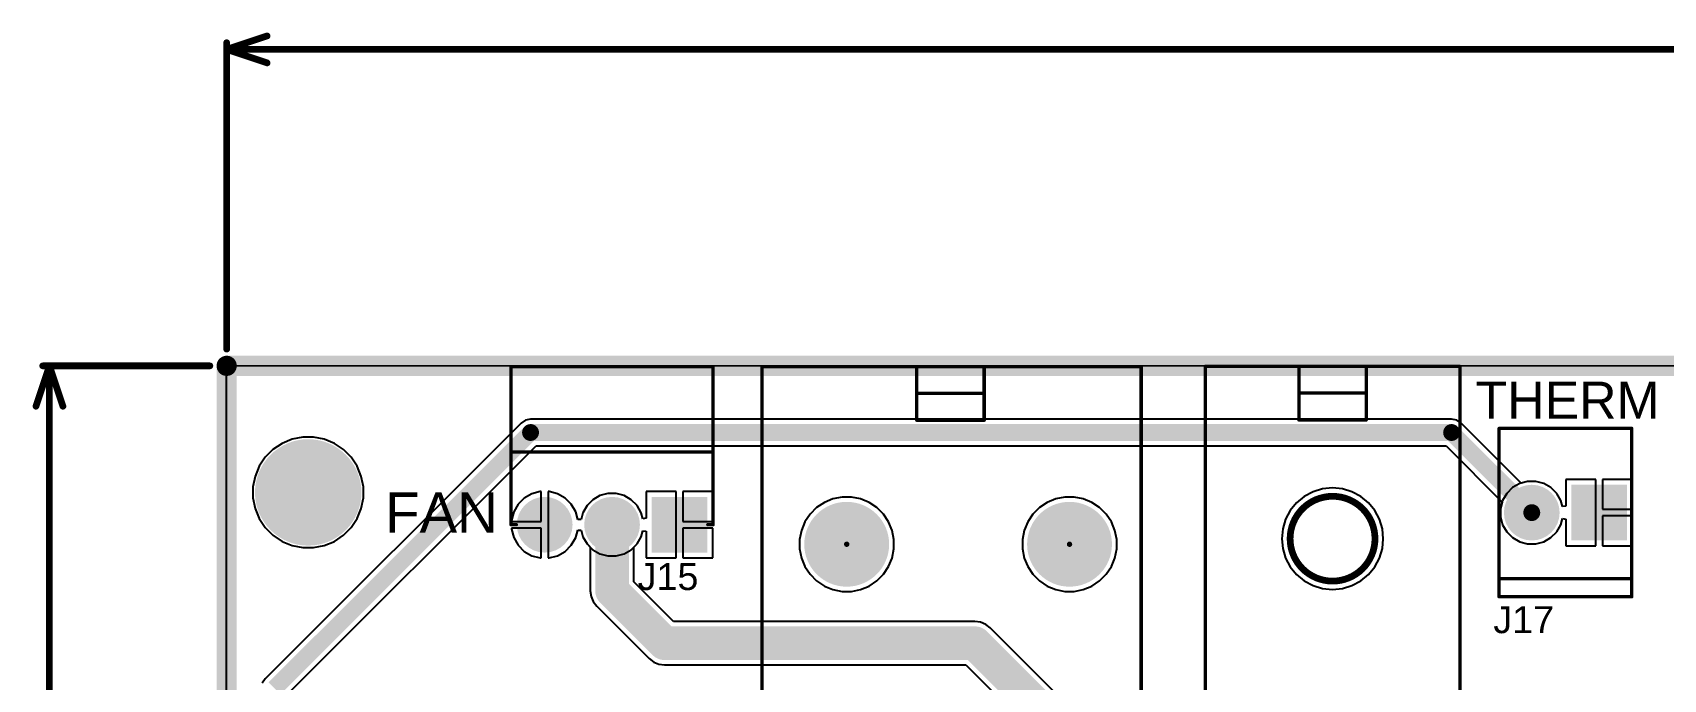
# Model space of a CAD drawing. Header units: millimetres. Extents: x -11 to 156, y -11 to 109.
# Drawn here: x -10.5 to 50.9, y 84.6 to 109 of the extents above; entities that cross this region are included whole.
import ezdxf

# ---------------------------------------------------------------- set-up
doc = ezdxf.new("R2010")
doc.units = ezdxf.units.MM
for name, color, linetype in [('BottomLayer', 5, 'Continuous'), ('BottomSolder', 6, 'Continuous'), ('Mechanical1', 6, 'Continuous'), ('Mechanical2', 216, 'Continuous'), ('MultiLayer', 9, 'Continuous'), ('PadHoleLayer', 156, 'Continuous'), ('TopLayer', 1, 'Continuous'), ('TopOverlay', 2, 'Continuous'), ('TopSolder', 216, 'Continuous')]:
    doc.layers.add(name, color=color, linetype=linetype)
doc.styles.add('Arial', font='', dxfattribs={"height": 0.2})
doc.styles.get('Arial').set_extended_font_data('Arial')

# ---------------------------------------------------------------- blocks, each defined once
blk = doc.blocks.new('0022112022_73')
at = {"layer": 'BottomLayer'}
blk.add_hatch(color=5, dxfattribs=at).paths.add_polyline_path([(-2.269998, 0.999998), (-0.270002, 0.999998), (-0.270002, -0.999998), (-2.269998, -0.999998)])
h = blk.add_hatch(color=5, dxfattribs=at)
edge = h.paths.add_edge_path()
edge.add_arc((1.27, 0), 0.999998, 0, 360)
at = {"layer": 'BottomSolder'}
blk.add_hatch(color=6, dxfattribs=at).paths.add_polyline_path([(-2.320798, 1.050798), (-0.219202, 1.050798), (-0.219202, -1.050798), (-2.320798, -1.050798)])
h = blk.add_hatch(color=6, dxfattribs=at)
edge = h.paths.add_edge_path()
edge.add_arc((1.27, 0), 1.050798, 0, 360)
at = {"layer": 'MultiLayer'}
blk.add_hatch(color=9, dxfattribs=at).paths.add_polyline_path([(-2.269998, 0.999998), (-0.270002, 0.999998), (-0.270002, -0.999998), (-2.269998, -0.999998)])
h = blk.add_hatch(color=9, dxfattribs=at)
edge = h.paths.add_edge_path()
edge.add_arc((1.27, 0), 0.999998, 0, 360)
at = {"layer": 'PadHoleLayer'}
h = blk.add_hatch(color=156, dxfattribs=at)
edge = h.paths.add_edge_path()
edge.add_arc((-1.27, 0), 0.599999, 0, 360)
h = blk.add_hatch(color=156, dxfattribs=at)
edge = h.paths.add_edge_path()
edge.add_arc((1.27, 0), 0.599999, 0, 360)
at = {"layer": 'TopLayer'}
blk.add_hatch(color=1, dxfattribs=at).paths.add_polyline_path([(-2.269998, 0.999998), (-0.270002, 0.999998), (-0.270002, -0.999998), (-2.269998, -0.999998)])
h = blk.add_hatch(color=1, dxfattribs=at)
edge = h.paths.add_edge_path()
edge.add_arc((1.27, 0), 0.999998, 0, 360)
at = {"layer": 'TopSolder'}
blk.add_hatch(color=216, dxfattribs=at).paths.add_polyline_path([(-2.320798, 1.050798), (-0.219202, 1.050798), (-0.219202, -1.050798), (-2.320798, -1.050798)])
h = blk.add_hatch(color=216, dxfattribs=at)
edge = h.paths.add_edge_path()
edge.add_arc((1.27, 0), 1.050798, 0, 360)
at = {"layer": 'TopOverlay', "const_width": 0.127}
for points in [[(-2.499995, 3.175), (-2.499995, -3.175)], [(2.499995, 3.175), (-2.499995, 3.175)], [(2.499995, 3.175), (2.499995, -3.175)], [(2.499995, 2.4892), (-2.499995, 2.4892)], [(2.499995, -3.175), (-2.499995, -3.175)]]:
    blk.add_lwpolyline(points, dxfattribs=at)
at = {"layer": 'TopOverlay', "const_width": 0.0635}
for points in [[(-2.531745, 3.175, 1), (-2.468245, 3.175, 1)], [(-2.531745, 3.175, 1), (-2.468245, 3.175, 1)], [(2.468245, 3.175, 1), (2.531745, 3.175, 1)], [(2.468245, 3.175, 1), (2.531745, 3.175, 1)], [(-2.531745, 2.4892, 1), (-2.468245, 2.4892, 1)], [(2.468245, 2.4892, 1), (2.531745, 2.4892, 1)], [(-2.531745, -3.175, 1), (-2.468245, -3.175, 1)], [(-2.531745, -3.175, 1), (-2.468245, -3.175, 1)], [(2.468245, -3.175, 1), (2.531745, -3.175, 1)], [(2.468245, -3.175, 1), (2.531745, -3.175, 1)]]:
    blk.add_lwpolyline(points, format="xyb", close=True, dxfattribs=at)
blk = doc.blocks.new('0022053031_75')
at = {"layer": 'BottomLayer'}
blk.add_hatch(color=5, dxfattribs=at).paths.add_polyline_path([(-3.54, -1), (-3.54, 1), (-1.54, 1), (-1.54, -1)])
h = blk.add_hatch(color=5, dxfattribs=at)
edge = h.paths.add_edge_path()
edge.add_arc((0, 0), 1, 0, 360)
h = blk.add_hatch(color=5, dxfattribs=at)
edge = h.paths.add_edge_path()
edge.add_arc((2.54, 0), 1, 0, 360)
at = {"layer": 'BottomSolder'}
blk.add_hatch(color=6, dxfattribs=at).paths.add_polyline_path([(-3.591, -1.051), (-3.591, 1.051), (-1.489, 1.051), (-1.489, -1.051)])
h = blk.add_hatch(color=6, dxfattribs=at)
edge = h.paths.add_edge_path()
edge.add_arc((0, 0), 1.051, 0, 360)
h = blk.add_hatch(color=6, dxfattribs=at)
edge = h.paths.add_edge_path()
edge.add_arc((2.54, 0), 1.051, 0, 360)
at = {"layer": 'MultiLayer'}
blk.add_hatch(color=9, dxfattribs=at).paths.add_polyline_path([(-3.54, -1), (-3.54, 1), (-1.54, 1), (-1.54, -1)])
h = blk.add_hatch(color=9, dxfattribs=at)
edge = h.paths.add_edge_path()
edge.add_arc((0, 0), 1, 0, 360)
h = blk.add_hatch(color=9, dxfattribs=at)
edge = h.paths.add_edge_path()
edge.add_arc((2.54, 0), 1, 0, 360)
at = {"layer": 'PadHoleLayer'}
h = blk.add_hatch(color=156, dxfattribs=at)
edge = h.paths.add_edge_path()
edge.add_arc((-2.54, 0), 0.55, 0, 360)
h = blk.add_hatch(color=156, dxfattribs=at)
edge = h.paths.add_edge_path()
edge.add_arc((0, 0), 0.55, 0, 360)
h = blk.add_hatch(color=156, dxfattribs=at)
edge = h.paths.add_edge_path()
edge.add_arc((2.54, 0), 0.55, 0, 360)
at = {"layer": 'TopLayer'}
blk.add_hatch(color=1, dxfattribs=at).paths.add_polyline_path([(-3.54, -1), (-3.54, 1), (-1.54, 1), (-1.54, -1)])
h = blk.add_hatch(color=1, dxfattribs=at)
edge = h.paths.add_edge_path()
edge.add_arc((0, 0), 1, 0, 360)
h = blk.add_hatch(color=1, dxfattribs=at)
edge = h.paths.add_edge_path()
edge.add_arc((2.54, 0), 1, 0, 360)
at = {"layer": 'TopSolder'}
blk.add_hatch(color=216, dxfattribs=at).paths.add_polyline_path([(-3.591, -1.051), (-3.591, 1.051), (-1.489, 1.051), (-1.489, -1.051)])
h = blk.add_hatch(color=216, dxfattribs=at)
edge = h.paths.add_edge_path()
edge.add_arc((0, 0), 1.051, 0, 360)
h = blk.add_hatch(color=216, dxfattribs=at)
edge = h.paths.add_edge_path()
edge.add_arc((2.54, 0), 1.051, 0, 360)
at = {"layer": 'TopOverlay', "const_width": 0.127}
for points in [[(-3.81, -0.002), (-3.81, -3.301)], [(-3.61, -0.002), (-3.81, -0.002)], [(3.81, -0.002), (3.61, -0.002)], [(3.81, -0.002), (3.81, -3.301)], [(3.81, -2.743), (-3.81, -2.743)], [(-3.81, -3.293), (-3.81, -5.968)], [(3.81, -3.293), (3.81, -5.968)], [(3.81, -5.968), (-3.81, -5.968)]]:
    blk.add_lwpolyline(points, dxfattribs=at)
at = {"layer": 'TopOverlay', "const_width": 0.0635}
for points in [[(-3.842, -0.002, 1), (-3.778, -0.002, 1)], [(-3.842, -0.002, 1), (-3.778, -0.002, 1)], [(-3.642, -0.002, 1), (-3.578, -0.002, 1)], [(3.578, -0.002, 1), (3.642, -0.002, 1)], [(3.778, -0.002, 1), (3.842, -0.002, 1)], [(3.778, -0.002, 1), (3.842, -0.002, 1)], [(-3.842, -2.743, 1), (-3.778, -2.743, 1)], [(3.778, -2.743, 1), (3.842, -2.743, 1)], [(-3.842, -3.293, 1), (-3.778, -3.293, 1)], [(-3.842, -3.301, 1), (-3.778, -3.301, 1)], [(3.778, -3.293, 1), (3.842, -3.293, 1)], [(3.778, -3.301, 1), (3.842, -3.301, 1)], [(-3.842, -5.968, 1), (-3.778, -5.968, 1)], [(-3.842, -5.968, 1), (-3.778, -5.968, 1)], [(3.778, -5.968, 1), (3.842, -5.968, 1)], [(3.778, -5.968, 1), (3.842, -5.968, 1)]]:
    blk.add_lwpolyline(points, format="xyb", close=True, dxfattribs=at)
blk = doc.blocks.new('0039301060_85')
at = {"layer": 'BottomLayer'}
h = blk.add_hatch(color=5, dxfattribs=at)
edge = h.paths.add_edge_path()
edge.add_arc((-4.2, 6.4), 1.6, 0, 360)
h = blk.add_hatch(color=5, dxfattribs=at)
edge = h.paths.add_edge_path()
edge.add_arc((0, 6.4), 1.6, 0, 360)
h = blk.add_hatch(color=5, dxfattribs=at)
edge = h.paths.add_edge_path()
edge.add_arc((4.2, 6.4), 1.6, 0, 360)
h = blk.add_hatch(color=5, dxfattribs=at)
edge = h.paths.add_edge_path()
edge.add_arc((-4.2, 0.9), 1.6, 0, 360)
h = blk.add_hatch(color=5, dxfattribs=at)
edge = h.paths.add_edge_path()
edge.add_arc((0, 0.9), 1.6, 0, 360)
blk.add_hatch(color=5, dxfattribs=at).paths.add_polyline_path([(2.6, 2.5), (5.8, 2.5), (5.8, -0.7), (2.6, -0.7)])
at = {"layer": 'BottomSolder'}
h = blk.add_hatch(color=6, dxfattribs=at)
edge = h.paths.add_edge_path()
edge.add_arc((-4.2, 6.4), 1.702, 0, 360)
h = blk.add_hatch(color=6, dxfattribs=at)
edge = h.paths.add_edge_path()
edge.add_arc((0, 6.4), 1.702, 0, 360)
h = blk.add_hatch(color=6, dxfattribs=at)
edge = h.paths.add_edge_path()
edge.add_arc((4.2, 6.4), 1.702, 0, 360)
h = blk.add_hatch(color=6, dxfattribs=at)
edge = h.paths.add_edge_path()
edge.add_arc((-4.2, 0.9), 1.702, 0, 360)
h = blk.add_hatch(color=6, dxfattribs=at)
edge = h.paths.add_edge_path()
edge.add_arc((0, 0.9), 1.702, 0, 360)
blk.add_hatch(color=6, dxfattribs=at).paths.add_polyline_path([(2.499, 2.602), (5.902, 2.602), (5.902, -0.802), (2.499, -0.802)])
h = blk.add_hatch(color=6, dxfattribs=at)
edge = h.paths.add_edge_path()
edge.add_arc((-4.2, -6.4), 0.102, 0, 360)
h = blk.add_hatch(color=6, dxfattribs=at)
edge = h.paths.add_edge_path()
edge.add_arc((4.2, -6.4), 0.102, 0, 360)
at = {"layer": 'MultiLayer'}
h = blk.add_hatch(color=9, dxfattribs=at)
edge = h.paths.add_edge_path()
edge.add_arc((-4.2, 6.4), 1.6, 0, 360)
h = blk.add_hatch(color=9, dxfattribs=at)
edge = h.paths.add_edge_path()
edge.add_arc((0, 6.4), 1.6, 0, 360)
h = blk.add_hatch(color=9, dxfattribs=at)
edge = h.paths.add_edge_path()
edge.add_arc((4.2, 6.4), 1.6, 0, 360)
h = blk.add_hatch(color=9, dxfattribs=at)
edge = h.paths.add_edge_path()
edge.add_arc((-4.2, 0.9), 1.6, 0, 360)
h = blk.add_hatch(color=9, dxfattribs=at)
edge = h.paths.add_edge_path()
edge.add_arc((0, 0.9), 1.6, 0, 360)
blk.add_hatch(color=9, dxfattribs=at).paths.add_polyline_path([(2.6, 2.5), (5.8, 2.5), (5.8, -0.7), (2.6, -0.7)])
at = {"layer": 'PadHoleLayer'}
h = blk.add_hatch(color=156, dxfattribs=at)
edge = h.paths.add_edge_path()
edge.add_arc((-4.2, 6.4), 0.91, 0, 360)
h = blk.add_hatch(color=156, dxfattribs=at)
edge = h.paths.add_edge_path()
edge.add_arc((0, 6.4), 0.91, 0, 360)
h = blk.add_hatch(color=156, dxfattribs=at)
edge = h.paths.add_edge_path()
edge.add_arc((4.2, 6.4), 0.91, 0, 360)
h = blk.add_hatch(color=156, dxfattribs=at)
edge = h.paths.add_edge_path()
edge.add_arc((-4.2, 0.9), 0.91, 0, 360)
h = blk.add_hatch(color=156, dxfattribs=at)
edge = h.paths.add_edge_path()
edge.add_arc((0, 0.9), 0.91, 0, 360)
h = blk.add_hatch(color=156, dxfattribs=at)
edge = h.paths.add_edge_path()
edge.add_arc((4.2, 0.9), 0.91, 0, 360)
h = blk.add_hatch(color=156, dxfattribs=at)
edge = h.paths.add_edge_path()
edge.add_arc((-4.2, -6.4), 1.6, 0, 360)
h = blk.add_hatch(color=156, dxfattribs=at)
edge = h.paths.add_edge_path()
edge.add_arc((4.2, -6.4), 1.6, 0, 360)
at = {"layer": 'TopLayer'}
h = blk.add_hatch(color=1, dxfattribs=at)
edge = h.paths.add_edge_path()
edge.add_arc((-4.2, 6.4), 1.6, 0, 360)
h = blk.add_hatch(color=1, dxfattribs=at)
edge = h.paths.add_edge_path()
edge.add_arc((0, 6.4), 1.6, 0, 360)
h = blk.add_hatch(color=1, dxfattribs=at)
edge = h.paths.add_edge_path()
edge.add_arc((4.2, 6.4), 1.6, 0, 360)
h = blk.add_hatch(color=1, dxfattribs=at)
edge = h.paths.add_edge_path()
edge.add_arc((-4.2, 0.9), 1.6, 0, 360)
h = blk.add_hatch(color=1, dxfattribs=at)
edge = h.paths.add_edge_path()
edge.add_arc((0, 0.9), 1.6, 0, 360)
blk.add_hatch(color=1, dxfattribs=at).paths.add_polyline_path([(2.6, 2.5), (5.8, 2.5), (5.8, -0.7), (2.6, -0.7)])
at = {"layer": 'TopSolder'}
h = blk.add_hatch(color=216, dxfattribs=at)
edge = h.paths.add_edge_path()
edge.add_arc((-4.2, 6.4), 1.702, 0, 360)
h = blk.add_hatch(color=216, dxfattribs=at)
edge = h.paths.add_edge_path()
edge.add_arc((0, 6.4), 1.702, 0, 360)
h = blk.add_hatch(color=216, dxfattribs=at)
edge = h.paths.add_edge_path()
edge.add_arc((4.2, 6.4), 1.702, 0, 360)
h = blk.add_hatch(color=216, dxfattribs=at)
edge = h.paths.add_edge_path()
edge.add_arc((-4.2, 0.9), 1.702, 0, 360)
h = blk.add_hatch(color=216, dxfattribs=at)
edge = h.paths.add_edge_path()
edge.add_arc((0, 0.9), 1.702, 0, 360)
blk.add_hatch(color=216, dxfattribs=at).paths.add_polyline_path([(2.499, 2.602), (5.902, 2.602), (5.902, -0.802), (2.499, -0.802)])
h = blk.add_hatch(color=216, dxfattribs=at)
edge = h.paths.add_edge_path()
edge.add_arc((-4.2, -6.4), 0.102, 0, 360)
h = blk.add_hatch(color=216, dxfattribs=at)
edge = h.paths.add_edge_path()
edge.add_arc((4.2, -6.4), 0.102, 0, 360)
at = {"layer": 'TopOverlay', "const_width": 0.127}
for points in [[(-5.447, -0.3), (-6.9, -0.3)], [(-6.9, -0.3), (-6.9, -13.1)], [(0.656, -0.3), (-0.566, -0.3)], [(7.399, -0.3), (6.43, -0.3)], [(7.399, -0.3), (7.399, -13.1)], [(1.558, -11.081), (-0.982, -11.081)], [(-0.982, -11.081), (-0.982, -13.07)], [(1.558, -11.081), (1.558, -13.07)], [(1.558, -12.098), (-0.982, -12.098)], [(7.399, -13.1), (-6.9, -13.1)]]:
    blk.add_lwpolyline(points, dxfattribs=at)
at = {"layer": 'TopOverlay', "const_width": 0.0635}
for points in [[(-6.932, -0.3, 1), (-6.868, -0.3, 1)], [(-6.932, -0.3, 1), (-6.868, -0.3, 1)], [(-5.479, -0.3, 1), (-5.415, -0.3, 1)], [(-0.598, -0.3, 1), (-0.534, -0.3, 1)], [(0.625, -0.3, 1), (0.688, -0.3, 1)], [(6.398, -0.3, 1), (6.462, -0.3, 1)], [(7.367, -0.3, 1), (7.431, -0.3, 1)], [(7.367, -0.3, 1), (7.431, -0.3, 1)], [(-1.014, -11.081, 1), (-0.951, -11.081, 1)], [(-1.014, -11.081, 1), (-0.951, -11.081, 1)], [(1.526, -11.081, 1), (1.589, -11.081, 1)], [(1.526, -11.081, 1), (1.589, -11.081, 1)], [(-1.014, -12.098, 1), (-0.951, -12.098, 1)], [(1.526, -12.098, 1), (1.589, -12.098, 1)], [(-6.932, -13.1, 1), (-6.868, -13.1, 1)], [(-6.932, -13.1, 1), (-6.868, -13.1, 1)], [(-1.014, -13.07, 1), (-0.951, -13.07, 1)], [(1.526, -13.07, 1), (1.589, -13.07, 1)], [(7.367, -13.1, 1), (7.431, -13.1, 1)], [(7.367, -13.1, 1), (7.431, -13.1, 1)]]:
    blk.add_lwpolyline(points, format="xyb", close=True, dxfattribs=at)
at = {"layer": 'TopOverlay'}
blk.add_text('1', height=1.016, dxfattribs=at).set_placement((6.426, 0.533))
blk = doc.blocks.new('0039300040_86')
at = {"layer": 'BottomLayer'}
h = blk.add_hatch(color=5, dxfattribs=at)
edge = h.paths.add_edge_path()
edge.add_arc((-2.1, 2.75), 1.6, 0, 360)
h = blk.add_hatch(color=5, dxfattribs=at)
edge = h.paths.add_edge_path()
edge.add_arc((2.1, 2.75), 1.6, 0, 360)
h = blk.add_hatch(color=5, dxfattribs=at)
edge = h.paths.add_edge_path()
edge.add_arc((-2.1, -2.75), 1.6, 0, 360)
blk.add_hatch(color=5, dxfattribs=at).paths.add_polyline_path([(0.5, -1.15), (3.7, -1.15), (3.7, -4.35), (0.5, -4.35)])
at = {"layer": 'BottomSolder'}
h = blk.add_hatch(color=6, dxfattribs=at)
edge = h.paths.add_edge_path()
edge.add_arc((-2.1, 2.75), 1.702, 0, 360)
h = blk.add_hatch(color=6, dxfattribs=at)
edge = h.paths.add_edge_path()
edge.add_arc((2.1, 2.75), 1.702, 0, 360)
h = blk.add_hatch(color=6, dxfattribs=at)
edge = h.paths.add_edge_path()
edge.add_arc((-2.1, -2.75), 1.702, 0, 360)
blk.add_hatch(color=6, dxfattribs=at).paths.add_polyline_path([(0.398, -1.048), (3.802, -1.048), (3.802, -4.452), (0.398, -4.452)])
at = {"layer": 'MultiLayer'}
h = blk.add_hatch(color=9, dxfattribs=at)
edge = h.paths.add_edge_path()
edge.add_arc((-2.1, 2.75), 1.6, 0, 360)
h = blk.add_hatch(color=9, dxfattribs=at)
edge = h.paths.add_edge_path()
edge.add_arc((2.1, 2.75), 1.6, 0, 360)
h = blk.add_hatch(color=9, dxfattribs=at)
edge = h.paths.add_edge_path()
edge.add_arc((-2.1, -2.75), 1.6, 0, 360)
blk.add_hatch(color=9, dxfattribs=at).paths.add_polyline_path([(0.5, -1.15), (3.7, -1.15), (3.7, -4.35), (0.5, -4.35)])
at = {"layer": 'PadHoleLayer'}
h = blk.add_hatch(color=156, dxfattribs=at)
edge = h.paths.add_edge_path()
edge.add_arc((-2.1, 2.75), 0.91, 0, 360)
h = blk.add_hatch(color=156, dxfattribs=at)
edge = h.paths.add_edge_path()
edge.add_arc((2.1, 2.75), 0.91, 0, 360)
h = blk.add_hatch(color=156, dxfattribs=at)
edge = h.paths.add_edge_path()
edge.add_arc((-2.1, -2.75), 0.91, 0, 360)
h = blk.add_hatch(color=156, dxfattribs=at)
edge = h.paths.add_edge_path()
edge.add_arc((2.1, -2.75), 0.91, 0, 360)
at = {"layer": 'TopLayer'}
h = blk.add_hatch(color=1, dxfattribs=at)
edge = h.paths.add_edge_path()
edge.add_arc((-2.1, 2.75), 1.6, 0, 360)
h = blk.add_hatch(color=1, dxfattribs=at)
edge = h.paths.add_edge_path()
edge.add_arc((2.1, 2.75), 1.6, 0, 360)
h = blk.add_hatch(color=1, dxfattribs=at)
edge = h.paths.add_edge_path()
edge.add_arc((-2.1, -2.75), 1.6, 0, 360)
blk.add_hatch(color=1, dxfattribs=at).paths.add_polyline_path([(0.5, -1.15), (3.7, -1.15), (3.7, -4.35), (0.5, -4.35)])
at = {"layer": 'TopSolder'}
h = blk.add_hatch(color=216, dxfattribs=at)
edge = h.paths.add_edge_path()
edge.add_arc((-2.1, 2.75), 1.702, 0, 360)
h = blk.add_hatch(color=216, dxfattribs=at)
edge = h.paths.add_edge_path()
edge.add_arc((2.1, 2.75), 1.702, 0, 360)
h = blk.add_hatch(color=216, dxfattribs=at)
edge = h.paths.add_edge_path()
edge.add_arc((-2.1, -2.75), 1.702, 0, 360)
blk.add_hatch(color=216, dxfattribs=at).paths.add_polyline_path([(0.398, -1.048), (3.802, -1.048), (3.802, -4.452), (0.398, -4.452)])
at = {"layer": 'Mechanical1'}
for points, const_width in [([(1.6, -10.25, 1), (-1.6, -10.25, 1)], 0.00508), ([(-1.601, -10.25, 1), (-1.599, -10.25, 1)], 0.00254), ([(1.599, -10.25, 1), (1.601, -10.25, 1)], 0.00254)]:
    blk.add_lwpolyline(points, format="xyb", close=True, dxfattribs=dict(at, const_width=const_width))
at = {"layer": 'MultiLayer'}
for p, q in [((-1.015, -9.018), (-1.238, -9.238)), ((-0.754, -8.844), (-1.015, -9.018)), ((-0.464, -8.725), (-0.754, -8.844)), ((-0.157, -8.664), (-0.464, -8.725)), ((0.157, -8.664), (-0.157, -8.664)), ((0.464, -8.725), (0.157, -8.664)), ((0.754, -8.844), (0.464, -8.725)), ((1.015, -9.018), (0.754, -8.844)), ((1.238, -9.238), (1.015, -9.018)), ((-1.535, -9.787), (-1.598, -10.093)), ((-1.413, -9.498), (-1.535, -9.787)), ((-1.238, -9.238), (-1.413, -9.498)), ((1.413, -9.498), (1.238, -9.238)), ((1.535, -9.786), (1.413, -9.498)), ((1.599, -10.093), (1.535, -9.786)), ((-1.598, -10.093), (-1.6, -10.25)), ((-1.6, -10.25), (-1.598, -10.407)), ((-1.598, -10.407), (-1.535, -10.714)), ((1.535, -10.714), (1.599, -10.407)), ((1.6, -10.25), (1.599, -10.093)), ((1.599, -10.407), (1.6, -10.25)), ((1.6, -10.25), (1.6, -10.25)), ((-1.535, -10.714), (-1.413, -11.002)), ((-1.413, -11.002), (-1.238, -11.262)), ((1.238, -11.262), (1.413, -11.002)), ((1.413, -11.002), (1.535, -10.714)), ((-1.238, -11.262), (-1.015, -11.483)), ((-1.015, -11.483), (-0.754, -11.656)), ((-0.754, -11.656), (-0.464, -11.775)), ((0.464, -11.775), (0.754, -11.656)), ((0.754, -11.656), (1.015, -11.482)), ((1.015, -11.482), (1.238, -11.262)), ((-0.464, -11.775), (-0.157, -11.836)), ((-0.157, -11.836), (0.157, -11.836)), ((0.157, -11.836), (0.464, -11.775))]:
    blk.add_line(p, q, dxfattribs=at)
for points, const_width in [([(1.6, -10.25, 1), (-1.6, -10.25, 1)], 0.254), ([(-1.663, -10.25, 1), (-1.536, -10.25, 1)], 0.127), ([(1.536, -10.25, 1), (1.663, -10.25, 1)], 0.127)]:
    blk.add_lwpolyline(points, format="xyb", close=True, dxfattribs=dict(at, const_width=const_width))
at = {"layer": 'TopOverlay', "const_width": 0.127}
for points in [[(-3.347, -3.95), (-4.8, -3.95)], [(-4.8, -3.95), (-4.8, -16.75)], [(0.369, -3.95), (-0.853, -3.95)], [(4.8, -3.95), (3.831, -3.95)], [(4.8, -3.95), (4.8, -16.75)], [(1.27, -14.731), (-1.27, -14.731)], [(-1.27, -14.731), (-1.27, -16.72)], [(1.27, -14.731), (1.27, -16.72)], [(1.27, -15.748), (-1.27, -15.748)], [(4.8, -16.75), (-4.8, -16.75)]]:
    blk.add_lwpolyline(points, dxfattribs=at)
at = {"layer": 'TopOverlay', "const_width": 0.0635}
for points in [[(-4.832, -3.95, 1), (-4.768, -3.95, 1)], [(-4.832, -3.95, 1), (-4.768, -3.95, 1)], [(-3.379, -3.95, 1), (-3.315, -3.95, 1)], [(-0.885, -3.95, 1), (-0.822, -3.95, 1)], [(0.337, -3.95, 1), (0.401, -3.95, 1)], [(3.799, -3.95, 1), (3.863, -3.95, 1)], [(4.768, -3.95, 1), (4.832, -3.95, 1)], [(4.768, -3.95, 1), (4.832, -3.95, 1)], [(-1.302, -14.731, 1), (-1.238, -14.731, 1)], [(-1.302, -14.731, 1), (-1.238, -14.731, 1)], [(1.238, -14.731, 1), (1.302, -14.731, 1)], [(1.238, -14.731, 1), (1.302, -14.731, 1)], [(-1.302, -15.748, 1), (-1.238, -15.748, 1)], [(1.238, -15.748, 1), (1.302, -15.748, 1)], [(-4.832, -16.75, 1), (-4.768, -16.75, 1)], [(-4.832, -16.75, 1), (-4.768, -16.75, 1)], [(-1.302, -16.72, 1), (-1.238, -16.72, 1)], [(1.238, -16.72, 1), (1.302, -16.72, 1)], [(4.768, -16.75, 1), (4.832, -16.75, 1)], [(4.768, -16.75, 1), (4.832, -16.75, 1)]]:
    blk.add_lwpolyline(points, format="xyb", close=True, dxfattribs=at)
at = {"layer": 'TopOverlay'}
blk.add_text('1', height=1.016, dxfattribs=at).set_placement((4.326, -3.117))

msp = doc.modelspace()

# ---------------------------------------------------------------- hatches: boundary and pattern name
at = {"layer": 'BottomLayer'}
h = msp.add_hatch(color=5, dxfattribs=at)
edge = h.paths.add_edge_path()
edge.add_arc((-0.152, 91.618), 1.905, 0, 360)
at = {"layer": 'BottomSolder'}
h = msp.add_hatch(color=6, dxfattribs=at)
edge = h.paths.add_edge_path()
edge.add_arc((-0.152, 91.618), 2.007, 0, 360)
at = {"layer": 'MultiLayer'}
h = msp.add_hatch(color=9, dxfattribs=at)
edge = h.paths.add_edge_path()
edge.add_arc((-0.152, 91.618), 1.905, 0, 360)
at = {"layer": 'PadHoleLayer'}
h = msp.add_hatch(color=156, dxfattribs=at)
edge = h.paths.add_edge_path()
edge.add_arc((-0.152, 91.618), 1.587, 0, 360)
at = {"layer": 'TopLayer'}
h = msp.add_hatch(color=1, dxfattribs=at)
edge = h.paths.add_edge_path()
edge.add_arc((-0.152, 91.618), 1.905, 0, 360)
at = {"layer": 'TopSolder'}
h = msp.add_hatch(color=216, dxfattribs=at)
edge = h.paths.add_edge_path()
edge.add_arc((-0.152, 91.618), 2.007, 0, 360)

# ---------------------------------------------------------------- linework, layer by layer
at = {"layer": 'BottomLayer'}
for p, q in [((-3.226, -2.286), (-3.226, 96.393)), ((-3.226, 96.393), (-3.2, 96.393)), ((-3.2, 96.393), (155.485, 96.418)), ((7.873, 94.235), (-1.779, 84.583)), ((8.036, 94.345), (7.873, 94.235)), ((8.23, 94.383), (8.036, 94.345)), ((42.951, 94.383), (8.23, 94.383)), ((43.145, 94.345), (42.951, 94.383)), ((43.308, 94.235), (43.145, 94.345)), ((45.576, 91.968), (43.308, 94.235)), ((-1.139, 93.464), (-1.48, 93.236)), ((-0.76, 93.621), (-1.139, 93.464)), ((-0.358, 93.701), (-0.76, 93.621)), ((0.053, 93.701), (-0.358, 93.701)), ((0.455, 93.621), (0.053, 93.701)), ((0.834, 93.464), (0.455, 93.621)), ((1.175, 93.236), (0.834, 93.464)), ((-1.77, 92.946), (-1.998, 92.604)), ((-1.48, 93.236), (-1.77, 92.946)), ((-0.917, 84.017), (8.439, 93.373)), ((1.465, 92.946), (1.175, 93.236)), ((1.693, 92.604), (1.465, 92.946)), ((8.439, 93.373), (42.742, 93.373)), ((42.742, 93.373), (44.861, 91.254)), ((-2.155, 92.225), (-2.235, 91.823)), ((-1.998, 92.604), (-2.155, 92.225)), ((1.85, 92.225), (1.693, 92.604)), ((1.93, 91.823), (1.85, 92.225)), ((-2.235, 91.823), (-2.235, 91.413)), ((1.93, 91.413), (1.93, 91.823)), ((8.598, 91.653), (8.279, 91.567)), ((8.636, 91.653), (8.598, 91.653)), ((8.636, 90.526), (8.636, 91.653)), ((8.928, 91.653), (8.89, 91.653)), ((8.89, 91.653), (8.89, 90.399)), ((9.247, 91.567), (8.928, 91.653)), ((13.716, 91.653), (12.589, 91.653)), ((12.589, 91.653), (12.589, 90.641)), ((13.716, 90.399), (13.716, 91.653)), ((15.097, 91.653), (13.97, 91.653)), ((13.97, 91.653), (13.97, 90.526)), ((15.097, 90.526), (15.097, 91.653)), ((37.731, 91.641), (37.4, 91.464)), ((38.09, 91.75), (37.731, 91.641)), ((38.464, 91.786), (38.09, 91.75)), ((38.837, 91.75), (38.464, 91.786)), ((39.196, 91.641), (38.837, 91.75)), ((39.527, 91.464), (39.196, 91.641)), ((45.819, 92.034), (45.576, 91.968)), ((46.129, 92.034), (45.819, 92.034)), ((46.429, 91.953), (46.129, 92.034)), ((46.697, 91.798), (46.429, 91.953)), ((46.916, 91.579), (46.697, 91.798)), ((48.387, 92.11), (47.26, 92.11)), ((47.26, 92.11), (47.26, 91.098)), ((48.387, 90.856), (48.387, 92.11)), ((49.768, 92.11), (48.641, 92.11)), ((48.641, 92.11), (48.641, 90.983)), ((49.768, 90.983), (49.768, 92.11)), ((-2.235, 91.413), (-2.155, 91.01)), ((-2.155, 91.01), (-1.998, 90.631)), ((1.693, 90.631), (1.85, 91.01)), ((1.85, 91.01), (1.93, 91.413)), ((7.76, 91.169), (7.594, 90.883)), ((7.993, 91.402), (7.76, 91.169)), ((8.279, 91.567), (7.993, 91.402)), ((9.533, 91.402), (9.247, 91.567)), ((9.766, 91.169), (9.533, 91.402)), ((9.932, 90.883), (9.766, 91.169)), ((10.361, 91.122), (10.205, 90.853)), ((10.58, 91.341), (10.361, 91.122)), ((10.848, 91.496), (10.58, 91.341)), ((11.148, 91.576), (10.848, 91.496)), ((11.458, 91.576), (11.148, 91.576)), ((11.758, 91.496), (11.458, 91.576)), ((12.026, 91.341), (11.758, 91.496)), ((12.245, 91.122), (12.026, 91.341)), ((12.401, 90.853), (12.245, 91.122)), ((19.016, 91.043), (18.768, 90.795)), ((19.307, 91.237), (19.016, 91.043)), ((19.631, 91.371), (19.307, 91.237)), ((19.974, 91.44), (19.631, 91.371)), ((20.324, 91.44), (19.974, 91.44)), ((20.668, 91.371), (20.324, 91.44)), ((20.991, 91.237), (20.668, 91.371)), ((21.283, 91.043), (20.991, 91.237)), ((21.53, 90.795), (21.283, 91.043)), ((27.416, 91.043), (27.169, 90.795)), ((27.707, 91.237), (27.416, 91.043)), ((28.031, 91.371), (27.707, 91.237)), ((28.375, 91.44), (28.031, 91.371)), ((28.725, 91.44), (28.375, 91.44)), ((29.068, 91.371), (28.725, 91.44)), ((29.392, 91.237), (29.068, 91.371)), ((29.683, 91.043), (29.392, 91.237)), ((29.931, 90.795), (29.683, 91.043)), ((37.11, 91.226), (36.872, 90.936)), ((37.4, 91.464), (37.11, 91.226)), ((39.817, 91.226), (39.527, 91.464)), ((40.055, 90.936), (39.817, 91.226)), ((44.861, 91.254), (44.796, 91.011)), ((44.796, 91.011), (44.796, 90.701)), ((47.072, 91.31), (46.916, 91.579)), ((47.133, 91.081), (47.072, 91.31)), ((47.26, 91.098), (47.133, 91.081)), ((-1.998, 90.631), (-1.77, 90.29)), ((1.465, 90.29), (1.693, 90.631)), ((7.594, 90.883), (7.509, 90.564)), ((7.509, 90.564), (7.509, 90.526)), ((7.509, 90.526), (8.636, 90.526)), ((8.89, 90.399), (8.89, 89.145)), ((10.007, 90.602), (9.932, 90.883)), ((10.138, 90.602), (10.007, 90.602)), ((10.205, 90.853), (10.138, 90.602)), ((12.462, 90.624), (12.401, 90.853)), ((12.589, 90.641), (12.462, 90.624)), ((13.716, 89.145), (13.716, 90.399)), ((13.97, 90.526), (15.097, 90.526)), ((18.574, 90.504), (18.44, 90.181)), ((18.768, 90.795), (18.574, 90.504)), ((21.725, 90.504), (21.53, 90.795)), ((21.859, 90.181), (21.725, 90.504)), ((26.974, 90.504), (26.84, 90.181)), ((27.169, 90.795), (26.974, 90.504)), ((30.125, 90.504), (29.931, 90.795)), ((30.259, 90.181), (30.125, 90.504)), ((36.695, 90.605), (36.586, 90.246)), ((36.872, 90.936), (36.695, 90.605)), ((40.232, 90.605), (40.055, 90.936)), ((40.341, 90.246), (40.232, 90.605)), ((44.796, 90.701), (44.876, 90.401)), ((44.876, 90.401), (45.032, 90.133)), ((46.916, 90.133), (47.072, 90.401)), ((47.072, 90.401), (47.133, 90.631)), ((47.133, 90.631), (47.26, 90.614)), ((47.26, 90.614), (47.26, 89.602)), ((48.387, 89.602), (48.387, 90.856)), ((48.641, 90.983), (49.768, 90.983)), ((49.768, 90.729), (48.641, 90.729)), ((48.641, 90.729), (48.641, 89.602)), ((49.768, 89.602), (49.768, 90.729)), ((-1.77, 90.29), (-1.48, 90)), ((-1.48, 90), (-1.139, 89.772)), ((-1.139, 89.772), (-0.76, 89.615)), ((0.455, 89.615), (0.834, 89.772)), ((0.834, 89.772), (1.175, 90)), ((1.175, 90), (1.465, 90.29)), ((8.636, 90.272), (7.509, 90.272)), ((7.509, 90.272), (7.509, 90.234)), ((7.509, 90.234), (7.594, 89.915)), ((7.594, 89.915), (7.76, 89.629)), ((8.636, 89.145), (8.636, 90.272)), ((9.766, 89.629), (9.932, 89.915)), ((9.932, 89.915), (10.007, 90.195)), ((10.007, 90.195), (10.138, 90.195)), ((10.138, 90.195), (10.205, 89.944)), ((10.205, 89.944), (10.361, 89.675)), ((12.245, 89.675), (12.401, 89.944)), ((12.401, 89.944), (12.462, 90.173)), ((12.462, 90.173), (12.589, 90.157)), ((12.589, 90.157), (12.589, 89.145)), ((15.097, 90.272), (13.97, 90.272)), ((13.97, 90.272), (13.97, 89.145)), ((15.097, 89.145), (15.097, 90.272)), ((18.44, 90.181), (18.372, 89.837)), ((18.372, 89.837), (18.372, 89.487)), ((21.927, 89.837), (21.859, 90.181)), ((21.927, 89.487), (21.927, 89.837)), ((26.84, 90.181), (26.772, 89.837)), ((26.772, 89.837), (26.772, 89.487)), ((30.327, 89.837), (30.259, 90.181)), ((30.327, 89.487), (30.327, 89.837)), ((36.586, 90.246), (36.55, 89.872)), ((36.55, 89.872), (36.586, 89.499)), ((40.378, 89.872), (40.341, 90.246)), ((40.341, 89.499), (40.378, 89.872)), ((45.032, 90.133), (45.251, 89.913)), ((45.251, 89.913), (45.519, 89.758)), ((45.519, 89.758), (45.819, 89.678)), ((46.129, 89.678), (46.429, 89.758)), ((46.429, 89.758), (46.697, 89.913)), ((46.697, 89.913), (46.916, 90.133)), ((-0.76, 89.615), (-0.358, 89.535)), ((-0.358, 89.535), (0.053, 89.535)), ((0.053, 89.535), (0.455, 89.615)), ((7.76, 89.629), (7.993, 89.395)), ((7.993, 89.395), (8.279, 89.23)), ((8.279, 89.23), (8.598, 89.145)), ((8.598, 89.145), (8.636, 89.145)), ((8.89, 89.145), (8.928, 89.145)), ((8.928, 89.145), (9.247, 89.23)), ((9.247, 89.23), (9.533, 89.395)), ((9.533, 89.395), (9.766, 89.629)), ((10.361, 89.675), (10.58, 89.456)), ((10.58, 89.456), (10.848, 89.301)), ((10.848, 89.301), (11.148, 89.221)), ((11.148, 89.221), (11.458, 89.221)), ((11.458, 89.221), (11.758, 89.301)), ((11.758, 89.301), (12.026, 89.456)), ((12.026, 89.456), (12.245, 89.675)), ((12.589, 89.145), (13.716, 89.145)), ((13.97, 89.145), (15.097, 89.145)), ((18.372, 89.487), (18.44, 89.143)), ((18.44, 89.143), (18.574, 88.82)), ((21.725, 88.82), (21.859, 89.143)), ((21.859, 89.143), (21.927, 89.487)), ((26.772, 89.487), (26.84, 89.143)), ((26.84, 89.143), (26.974, 88.82)), ((30.125, 88.82), (30.259, 89.143)), ((30.259, 89.143), (30.327, 89.487)), ((36.586, 89.499), (36.695, 89.14)), ((40.232, 89.14), (40.341, 89.499)), ((45.819, 89.678), (46.129, 89.678)), ((47.26, 89.602), (48.387, 89.602)), ((48.641, 89.602), (49.768, 89.602)), ((18.574, 88.82), (18.768, 88.529)), ((18.768, 88.529), (19.016, 88.281)), ((21.283, 88.281), (21.53, 88.529)), ((21.53, 88.529), (21.725, 88.82)), ((26.974, 88.82), (27.169, 88.529)), ((27.169, 88.529), (27.416, 88.281)), ((29.683, 88.281), (29.931, 88.529)), ((29.931, 88.529), (30.125, 88.82)), ((36.695, 89.14), (36.872, 88.809)), ((36.872, 88.809), (37.11, 88.519)), ((39.817, 88.519), (40.055, 88.809)), ((40.055, 88.809), (40.232, 89.14)), ((19.016, 88.281), (19.307, 88.087)), ((19.307, 88.087), (19.631, 87.953)), ((19.631, 87.953), (19.974, 87.884)), ((20.324, 87.884), (20.668, 87.953)), ((20.668, 87.953), (20.991, 88.087)), ((20.991, 88.087), (21.283, 88.281)), ((27.416, 88.281), (27.707, 88.087)), ((27.707, 88.087), (28.031, 87.953)), ((28.031, 87.953), (28.375, 87.884)), ((28.725, 87.884), (29.068, 87.953)), ((29.068, 87.953), (29.392, 88.087)), ((29.392, 88.087), (29.683, 88.281)), ((37.11, 88.519), (37.4, 88.281)), ((37.4, 88.281), (37.731, 88.104)), ((37.731, 88.104), (38.09, 87.995)), ((38.09, 87.995), (38.464, 87.958)), ((38.464, 87.958), (38.837, 87.995)), ((38.837, 87.995), (39.196, 88.104)), ((39.196, 88.104), (39.527, 88.281)), ((39.527, 88.281), (39.817, 88.519)), ((19.974, 87.884), (20.324, 87.884)), ((28.375, 87.884), (28.725, 87.884)), ((-1.779, 84.583), (-1.889, 84.42))]:
    msp.add_line(p, q, dxfattribs=at)
at = {"layer": 'BottomLayer', "const_width": 0.635}
for points in [[(-1.422, 84.226), (8.23, 93.878)], [(8.23, 93.878), (42.951, 93.878)], [(42.951, 93.878), (45.974, 90.856)]]:
    msp.add_lwpolyline(points, dxfattribs=at)
at = {"layer": 'BottomLayer', "const_width": 0.318}
for points in [[(8.071, 93.878, 1), (8.388, 93.878, 1)], [(8.071, 93.878, 1), (8.388, 93.878, 1)], [(42.793, 93.878, 1), (43.11, 93.878, 1)], [(42.793, 93.878, 1), (43.11, 93.878, 1)], [(45.815, 90.856, 1), (46.133, 90.856, 1)]]:
    msp.add_lwpolyline(points, format="xyb", close=True, dxfattribs=at)
at = {"layer": 'Mechanical1', "const_width": 0.254}
for points in [[(-3.226, 108.331), (-1.702, 108.839)], [(-3.226, 97.028), (-3.226, 108.585)], [(-3.226, 108.331), (-1.702, 107.823)], [(-3.226, 108.331), (62.42, 108.331)], [(-10.414, 94.869), (-9.906, 96.393)], [(-10.16, 96.393), (-3.861, 96.393)], [(-9.906, 96.393), (-9.398, 94.869)], [(-9.906, 57.929), (-9.906, 96.393)]]:
    msp.add_lwpolyline(points, dxfattribs=at)
at = {"layer": 'Mechanical1', "const_width": 0.127}
for points in [[(-1.765, 108.839, 1), (-1.638, 108.839, 1)], [(-3.289, 108.585, 1), (-3.162, 108.585, 1)], [(-3.289, 108.331, 1), (-3.162, 108.331, 1)], [(-3.289, 108.331, 1), (-3.162, 108.331, 1)], [(-3.289, 108.331, 1), (-3.162, 108.331, 1)], [(-1.765, 107.823, 1), (-1.638, 107.823, 1)], [(-3.289, 97.028, 1), (-3.162, 97.028, 1)], [(-10.223, 96.393, 1), (-10.097, 96.393, 1)], [(-9.97, 96.393, 1), (-9.842, 96.393, 1)], [(-9.97, 96.393, 1), (-9.842, 96.393, 1)], [(-9.97, 96.393, 1), (-9.842, 96.393, 1)], [(-3.924, 96.393, 1), (-3.797, 96.393, 1)], [(-10.477, 94.869, 1), (-10.351, 94.869, 1)], [(-9.461, 94.869, 1), (-9.334, 94.869, 1)]]:
    msp.add_lwpolyline(points, format="xyb", close=True, dxfattribs=at)
at = {"layer": 'Mechanical2', "const_width": 0.762}
for points in [[(-3.226, 96.393), (-3.226, -5.08)], [(-3.226, 96.393), (155.575, 96.393)]]:
    msp.add_lwpolyline(points, dxfattribs=at)
at = {"layer": 'Mechanical2', "const_width": 0.381}
msp.add_lwpolyline([(-3.416, 96.393, 1), (-3.035, 96.393, 1)], format="xyb", close=True, dxfattribs=at)
msp.add_lwpolyline([(-3.416, 96.393, 1), (-3.035, 96.393, 1)], format="xyb", close=True, dxfattribs=at)
at = {"layer": 'TopLayer'}
for p, q in [((-3.226, -2.286), (-3.226, 96.393)), ((-3.226, 96.393), (-3.2, 96.393)), ((-3.2, 96.393), (155.485, 96.418)), ((-1.139, 93.464), (-1.48, 93.236)), ((-0.76, 93.621), (-1.139, 93.464)), ((-0.358, 93.701), (-0.76, 93.621)), ((0.053, 93.701), (-0.358, 93.701)), ((0.455, 93.621), (0.053, 93.701)), ((0.834, 93.464), (0.455, 93.621)), ((1.175, 93.236), (0.834, 93.464)), ((-1.77, 92.946), (-1.998, 92.604)), ((-1.48, 93.236), (-1.77, 92.946)), ((1.465, 92.946), (1.175, 93.236)), ((1.693, 92.604), (1.465, 92.946)), ((-2.155, 92.225), (-2.235, 91.823)), ((-1.998, 92.604), (-2.155, 92.225)), ((1.85, 92.225), (1.693, 92.604)), ((1.93, 91.823), (1.85, 92.225)), ((-2.235, 91.823), (-2.235, 91.413)), ((1.93, 91.413), (1.93, 91.823)), ((8.598, 91.653), (8.279, 91.567)), ((8.636, 91.653), (8.598, 91.653)), ((8.636, 90.526), (8.636, 91.653)), ((8.928, 91.653), (8.89, 91.653)), ((8.89, 91.653), (8.89, 90.399)), ((9.247, 91.567), (8.928, 91.653)), ((13.716, 91.653), (12.589, 91.653)), ((12.589, 91.653), (12.589, 90.641)), ((13.716, 90.399), (13.716, 91.653)), ((15.097, 91.653), (13.97, 91.653)), ((13.97, 91.653), (13.97, 90.526)), ((15.097, 90.526), (15.097, 91.653)), ((37.731, 91.641), (37.4, 91.464)), ((38.09, 91.75), (37.731, 91.641)), ((38.464, 91.786), (38.09, 91.75)), ((38.837, 91.75), (38.464, 91.786)), ((39.196, 91.641), (38.837, 91.75)), ((39.527, 91.464), (39.196, 91.641)), ((45.251, 91.798), (45.032, 91.579)), ((45.519, 91.953), (45.251, 91.798)), ((45.819, 92.034), (45.519, 91.953)), ((46.129, 92.034), (45.819, 92.034)), ((46.429, 91.953), (46.129, 92.034)), ((46.697, 91.798), (46.429, 91.953)), ((46.916, 91.579), (46.697, 91.798)), ((48.387, 92.11), (47.26, 92.11)), ((47.26, 92.11), (47.26, 91.098)), ((48.387, 90.856), (48.387, 92.11)), ((49.768, 92.11), (48.641, 92.11)), ((48.641, 92.11), (48.641, 90.983)), ((49.768, 90.983), (49.768, 92.11)), ((-2.235, 91.413), (-2.155, 91.01)), ((-2.155, 91.01), (-1.998, 90.631)), ((1.693, 90.631), (1.85, 91.01)), ((1.85, 91.01), (1.93, 91.413)), ((7.76, 91.169), (7.594, 90.883)), ((7.993, 91.402), (7.76, 91.169)), ((8.279, 91.567), (7.993, 91.402)), ((9.533, 91.402), (9.247, 91.567)), ((9.766, 91.169), (9.533, 91.402)), ((9.932, 90.883), (9.766, 91.169)), ((10.361, 91.122), (10.205, 90.853)), ((10.58, 91.341), (10.361, 91.122)), ((10.848, 91.496), (10.58, 91.341)), ((11.148, 91.576), (10.848, 91.496)), ((11.458, 91.576), (11.148, 91.576)), ((11.758, 91.496), (11.458, 91.576)), ((12.026, 91.341), (11.758, 91.496)), ((12.245, 91.122), (12.026, 91.341)), ((12.401, 90.853), (12.245, 91.122)), ((19.016, 91.043), (18.768, 90.795)), ((19.307, 91.237), (19.016, 91.043)), ((19.631, 91.371), (19.307, 91.237)), ((19.974, 91.44), (19.631, 91.371)), ((20.324, 91.44), (19.974, 91.44)), ((20.668, 91.371), (20.324, 91.44)), ((20.991, 91.237), (20.668, 91.371)), ((21.283, 91.043), (20.991, 91.237)), ((21.53, 90.795), (21.283, 91.043)), ((27.416, 91.043), (27.169, 90.795)), ((27.707, 91.237), (27.416, 91.043)), ((28.031, 91.371), (27.707, 91.237)), ((28.375, 91.44), (28.031, 91.371)), ((28.725, 91.44), (28.375, 91.44)), ((29.068, 91.371), (28.725, 91.44)), ((29.392, 91.237), (29.068, 91.371)), ((29.683, 91.043), (29.392, 91.237)), ((29.931, 90.795), (29.683, 91.043)), ((37.11, 91.226), (36.872, 90.936)), ((37.4, 91.464), (37.11, 91.226)), ((39.817, 91.226), (39.527, 91.464)), ((40.055, 90.936), (39.817, 91.226)), ((44.876, 91.31), (44.796, 91.011)), ((44.796, 91.011), (44.796, 90.701)), ((45.032, 91.579), (44.876, 91.31)), ((47.072, 91.31), (46.916, 91.579)), ((47.133, 91.081), (47.072, 91.31)), ((47.26, 91.098), (47.133, 91.081)), ((-1.998, 90.631), (-1.77, 90.29)), ((1.465, 90.29), (1.693, 90.631)), ((7.594, 90.883), (7.509, 90.564)), ((7.509, 90.564), (7.509, 90.526)), ((7.509, 90.526), (8.636, 90.526)), ((8.89, 90.399), (8.89, 89.145)), ((10.007, 90.602), (9.932, 90.883)), ((10.138, 90.602), (10.007, 90.602)), ((10.205, 90.853), (10.138, 90.602)), ((12.462, 90.624), (12.401, 90.853)), ((12.589, 90.641), (12.462, 90.624)), ((13.716, 89.145), (13.716, 90.399)), ((13.97, 90.526), (15.097, 90.526)), ((18.574, 90.504), (18.44, 90.181)), ((18.768, 90.795), (18.574, 90.504)), ((21.725, 90.504), (21.53, 90.795)), ((21.859, 90.181), (21.725, 90.504)), ((26.974, 90.504), (26.84, 90.181)), ((27.169, 90.795), (26.974, 90.504)), ((30.125, 90.504), (29.931, 90.795)), ((30.259, 90.181), (30.125, 90.504)), ((36.695, 90.605), (36.586, 90.246)), ((36.872, 90.936), (36.695, 90.605)), ((40.232, 90.605), (40.055, 90.936)), ((40.341, 90.246), (40.232, 90.605)), ((44.796, 90.701), (44.876, 90.401)), ((44.876, 90.401), (45.032, 90.133)), ((46.916, 90.133), (47.072, 90.401)), ((47.072, 90.401), (47.133, 90.631)), ((47.133, 90.631), (47.26, 90.614)), ((47.26, 90.614), (47.26, 89.602)), ((48.387, 89.602), (48.387, 90.856)), ((48.641, 90.983), (49.768, 90.983)), ((49.768, 90.729), (48.641, 90.729)), ((48.641, 90.729), (48.641, 89.602)), ((49.768, 89.602), (49.768, 90.729)), ((-1.77, 90.29), (-1.48, 90)), ((-1.48, 90), (-1.139, 89.772)), ((-1.139, 89.772), (-0.76, 89.615)), ((0.455, 89.615), (0.834, 89.772)), ((0.834, 89.772), (1.175, 90)), ((1.175, 90), (1.465, 90.29)), ((8.636, 90.272), (7.509, 90.272)), ((7.509, 90.272), (7.509, 90.234)), ((7.509, 90.234), (7.594, 89.915)), ((7.594, 89.915), (7.76, 89.629)), ((8.636, 89.145), (8.636, 90.272)), ((9.766, 89.629), (9.932, 89.915)), ((9.932, 89.915), (10.007, 90.195)), ((10.007, 90.195), (10.138, 90.195)), ((10.138, 90.195), (10.205, 89.944)), ((10.205, 89.944), (10.361, 89.675)), ((12.245, 89.675), (12.401, 89.944)), ((12.401, 89.944), (12.462, 90.173)), ((12.462, 90.173), (12.589, 90.157)), ((12.589, 90.157), (12.589, 89.145)), ((15.097, 90.272), (13.97, 90.272)), ((13.97, 90.272), (13.97, 89.145)), ((15.097, 89.145), (15.097, 90.272)), ((18.44, 90.181), (18.372, 89.837)), ((18.372, 89.837), (18.372, 89.487)), ((21.927, 89.837), (21.859, 90.181)), ((21.927, 89.487), (21.927, 89.837)), ((26.84, 90.181), (26.772, 89.837)), ((26.772, 89.837), (26.772, 89.487)), ((30.327, 89.837), (30.259, 90.181)), ((30.327, 89.487), (30.327, 89.837)), ((36.586, 90.246), (36.55, 89.872)), ((36.55, 89.872), (36.586, 89.499)), ((40.378, 89.872), (40.341, 90.246)), ((40.341, 89.499), (40.378, 89.872)), ((45.032, 90.133), (45.251, 89.913)), ((45.251, 89.913), (45.519, 89.758)), ((45.519, 89.758), (45.819, 89.678)), ((46.129, 89.678), (46.429, 89.758)), ((46.429, 89.758), (46.697, 89.913)), ((46.697, 89.913), (46.916, 90.133)), ((-0.76, 89.615), (-0.358, 89.535)), ((-0.358, 89.535), (0.053, 89.535)), ((0.053, 89.535), (0.455, 89.615)), ((7.76, 89.629), (7.993, 89.395)), ((7.993, 89.395), (8.279, 89.23)), ((8.279, 89.23), (8.598, 89.145)), ((8.598, 89.145), (8.636, 89.145)), ((8.89, 89.145), (8.928, 89.145)), ((8.928, 89.145), (9.247, 89.23)), ((9.247, 89.23), (9.533, 89.395)), ((9.533, 89.395), (9.766, 89.629)), ((10.361, 89.675), (10.483, 89.553)), ((10.483, 89.553), (10.483, 87.909)), ((12.123, 89.553), (12.245, 89.675)), ((12.123, 88.249), (12.123, 89.553)), ((12.589, 89.145), (13.716, 89.145)), ((13.97, 89.145), (15.097, 89.145)), ((18.372, 89.487), (18.44, 89.143)), ((18.44, 89.143), (18.574, 88.82)), ((21.725, 88.82), (21.859, 89.143)), ((21.859, 89.143), (21.927, 89.487)), ((26.772, 89.487), (26.84, 89.143)), ((26.84, 89.143), (26.974, 88.82)), ((30.125, 88.82), (30.259, 89.143)), ((30.259, 89.143), (30.327, 89.487)), ((36.586, 89.499), (36.695, 89.14)), ((40.232, 89.14), (40.341, 89.499)), ((45.819, 89.678), (46.129, 89.678)), ((47.26, 89.602), (48.387, 89.602)), ((48.641, 89.602), (49.768, 89.602)), ((18.574, 88.82), (18.768, 88.529)), ((18.768, 88.529), (19.016, 88.281)), ((21.283, 88.281), (21.53, 88.529)), ((21.53, 88.529), (21.725, 88.82)), ((26.974, 88.82), (27.169, 88.529)), ((27.169, 88.529), (27.416, 88.281)), ((29.683, 88.281), (29.931, 88.529)), ((29.931, 88.529), (30.125, 88.82)), ((36.695, 89.14), (36.872, 88.809)), ((36.872, 88.809), (37.11, 88.519)), ((39.817, 88.519), (40.055, 88.809)), ((40.055, 88.809), (40.232, 89.14)), ((13.624, 86.748), (12.123, 88.249)), ((19.016, 88.281), (19.307, 88.087)), ((19.307, 88.087), (19.631, 87.953)), ((19.631, 87.953), (19.974, 87.884)), ((20.324, 87.884), (20.668, 87.953)), ((20.668, 87.953), (20.991, 88.087)), ((20.991, 88.087), (21.283, 88.281)), ((27.416, 88.281), (27.707, 88.087)), ((27.707, 88.087), (28.031, 87.953)), ((28.031, 87.953), (28.375, 87.884)), ((28.725, 87.884), (29.068, 87.953)), ((29.068, 87.953), (29.392, 88.087)), ((29.392, 88.087), (29.683, 88.281)), ((37.11, 88.519), (37.4, 88.281)), ((37.4, 88.281), (37.731, 88.104)), ((37.731, 88.104), (38.09, 87.995)), ((38.09, 87.995), (38.464, 87.958)), ((38.464, 87.958), (38.837, 87.995)), ((38.837, 87.995), (39.196, 88.104)), ((39.196, 88.104), (39.527, 88.281)), ((39.527, 88.281), (39.817, 88.519)), ((10.483, 87.909), (10.511, 87.697)), ((10.511, 87.697), (10.593, 87.499)), ((10.593, 87.499), (10.723, 87.33)), ((10.723, 87.33), (12.705, 85.349)), ((19.974, 87.884), (20.324, 87.884)), ((28.375, 87.884), (28.725, 87.884)), ((24.983, 86.748), (13.624, 86.748)), ((25.196, 86.72), (24.983, 86.748)), ((25.393, 86.638), (25.196, 86.72)), ((25.563, 86.508), (25.393, 86.638)), ((28.009, 84.062), (25.563, 86.508)), ((12.705, 85.349), (12.874, 85.218)), ((12.874, 85.218), (13.072, 85.136)), ((13.072, 85.136), (13.284, 85.108)), ((13.284, 85.108), (24.644, 85.108)), ((24.644, 85.108), (26.849, 82.903))]:
    msp.add_line(p, q, dxfattribs=at)
at = {"layer": 'TopLayer', "const_width": 1.27}
for points in [[(11.303, 87.909), (11.303, 90.399)], [(11.303, 87.909), (13.284, 85.928)], [(13.284, 85.928), (24.983, 85.928)], [(24.983, 85.928), (28.55, 82.362)]]:
    msp.add_lwpolyline(points, dxfattribs=at)
at = {"layer": 'TopLayer', "const_width": 0.635}
for points in [[(10.986, 90.399, 1), (11.62, 90.399, 1)], [(10.986, 87.909, 1), (11.62, 87.909, 1)], [(10.986, 87.909, 1), (11.62, 87.909, 1)], [(12.967, 85.928, 1), (13.602, 85.928, 1)], [(12.967, 85.928, 1), (13.602, 85.928, 1)], [(24.666, 85.928, 1), (25.301, 85.928, 1)], [(24.666, 85.928, 1), (25.301, 85.928, 1)]]:
    msp.add_lwpolyline(points, format="xyb", close=True, dxfattribs=at)

# ---------------------------------------------------------------- block references
at = {"rotation": 180}
for name, p in [('0022053031_75', (11.303, 90.399)), ('0039301060_85', (24.349, 83.262)), ('0039300040_86', (38.464, 79.622)), ('0022112022_73', (47.244, 90.856))]:
    msp.add_blockref(name, p, dxfattribs=at)

# ---------------------------------------------------------------- texts
at = {"layer": 'TopOverlay', "style": 'Arial'}
for s, height, p in [('THERM', 1.397, (43.858, 94.399)), ('FAN', 1.524, (2.744, 90.094)), ('J15', 1.016, (12.269, 87.935)), ('J17', 1.016, (44.527, 86.309))]:
    msp.add_text(s, height=height, dxfattribs=at).set_placement(p)

doc.saveas('drawing.dxf')
